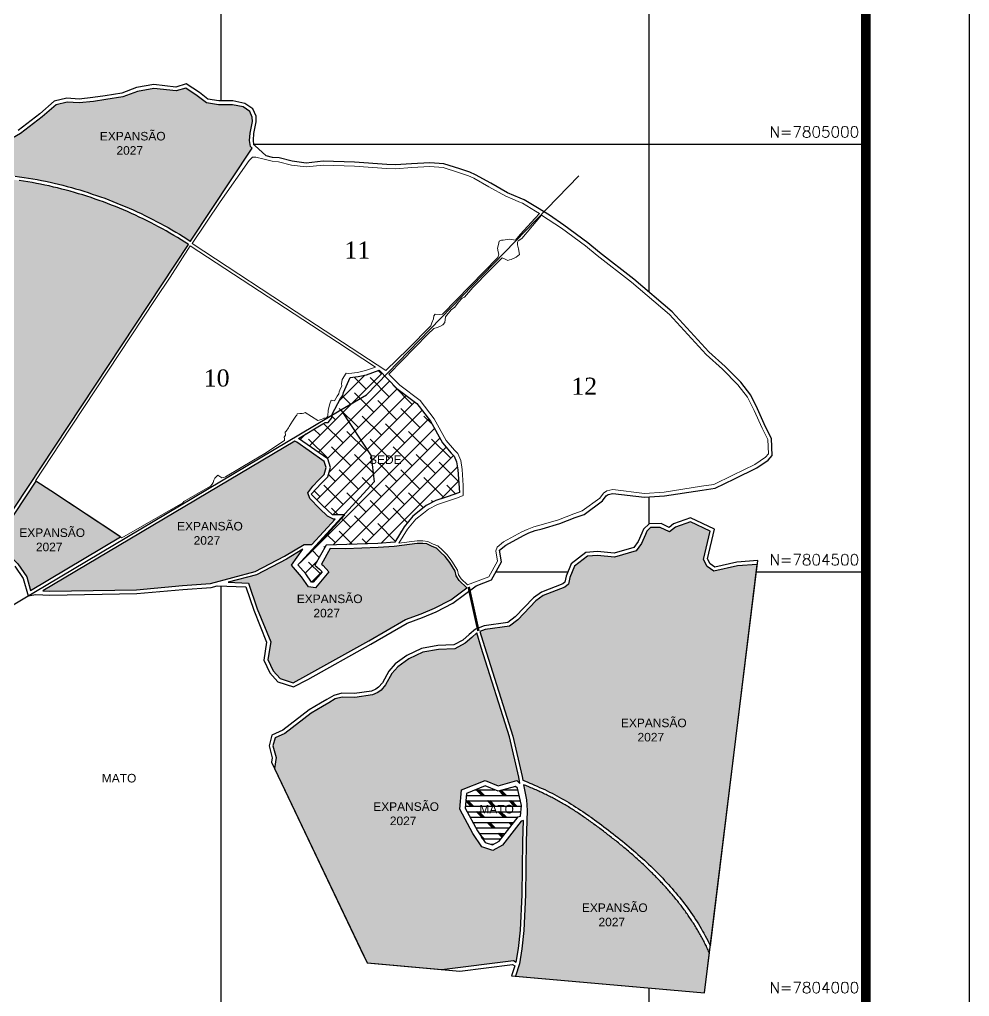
# Model space of a CAD drawing. Extents: x 714831 to 717374, y 7802690 to 7806287.
# Drawn here: x 716264 to 717374, y 7804004 to 7805146 of the extents above; entities that cross this region are included whole.
import ezdxf
from ezdxf.enums import TextEntityAlignment as Align

# ---------------------------------------------------------------- set-up
doc = ezdxf.new("R2010")
doc.units = 0
doc.linetypes.add('DASHED2', pattern=[0.375, 0.25, -0.125])
doc.linetypes.add('LIN0', pattern=[0])
for name, color, linetype in [('0114003374', 1, 'Continuous'), ('0114003374010', 7, 'Continuous'), ('0114003374011', 7, 'Continuous'), ('0114003374012', 7, 'Continuous'), ('ENERGIA', 6, 'Continuous'), ('MATO', 3, 'Continuous'), ('NUMERAÇÕES', 7, 'Continuous'), ('SEDE', 32, 'Continuous'), ('TG', 7, 'LIN0')]:
    doc.layers.add(name, color=color, linetype=linetype)
doc.layers.add('Layout', color=7, linetype='Continuous', lineweight=13)
for name, color, linetype, true_color in [('MALHA', 251, 'Continuous', 0x505050), ('NUMERAÇÕES DOS TALHÕES', 7, 'Continuous', 0xffffff), ('TALHÕES', 4, 'Continuous', 0x00ffff)]:
    doc.layers.add(name, color=color, linetype=linetype, true_color=true_color)
doc.styles.add('AGROCAD', font='romans.shx')
doc.styles.add('AREAS', font='times.ttf')
doc.styles.add('ARIAL', font='arial.ttf')

# ---------------------------------------------------------------- blocks, each defined once
blk = doc.blocks.new('area_de_talhao')
at = {"layer": 'NUMERAÇÕES', "linetype": 'Continuous', "style": 'AREAS'}
blk.add_attdef('NRO', text='', height=20, dxfattribs=at).set_placement((0, 6.1), align=Align.CENTER)
blk = doc.blocks.new('coordf')
at = {"layer": 'MALHA', "linetype": 'Continuous', "style": 'AGROCAD'}
blk.add_attdef('COORDF', text='', height=10, dxfattribs=at).set_placement((-6, 6), align=Align.RIGHT)

msp = doc.modelspace()

# ---------------------------------------------------------------- hatches: boundary and pattern name
h = msp.add_hatch()
h.set_pattern_fill('CROSS', color=40, scale=2)
h.paths.add_polyline_path([(715615.3, 7804602.4), (715602, 7804616), (715588.2, 7804628.7), (715562, 7804647.9), (715532.9, 7804667.1), (715513.3, 7804680.6), (715484.4, 7804699.5), (715439.9, 7804729.6), (715434.8, 7804706.5), (715457.1, 7804691.8), (715533.2, 7804641.6), (715563.1, 7804621.1), (715583.3, 7804604.2), (715597.4, 7804589.9), (715606.6, 7804579.2), (715615.1, 7804567.8), (715628.3, 7804546.2), (715638, 7804525.8), (715647.1, 7804507.5), (715655.2, 7804486.3), (715661.1, 7804468.3), (715665.5, 7804455.6), (715674, 7804432.7), (715680.2, 7804419.1), (715685.2, 7804409.7), (715692.5, 7804398), (715700.2, 7804388), (715709.5, 7804377.4), (715728.7, 7804359.3), (715729.2, 7804358.9), (715730.4, 7804358), (715731.5, 7804357), (715732.7, 7804356.1), (715733.9, 7804355.2), (715735.1, 7804354.3), (715736.3, 7804353.4), (715737.5, 7804352.5), (715738.7, 7804351.7), (715739.9, 7804350.8), (715741.1, 7804349.9), (715742.3, 7804349.1), (715743.6, 7804348.3), (715744.8, 7804347.4), (715746, 7804346.6), (715747.3, 7804345.8), (715748.5, 7804345), (715749.8, 7804344.2), (715751.1, 7804343.4), (715752.3, 7804342.7), (715753.6, 7804341.9), (715755, 7804341.1), (715756.2, 7804340.4), (715757.5, 7804339.7), (715758.8, 7804339), (715760.1, 7804338.3), (715761.4, 7804337.6), (715762.7, 7804336.9), (715769.1, 7804333.7), (715781.7, 7804328.2), (715794.8, 7804323.8), (715806.9, 7804320.5), (715824.2, 7804317.1), (715839.1, 7804315.9), (715852.3, 7804315.7), (715870.4, 7804316.8), (715893.5, 7804320.1), (715912.6, 7804324.1), (715932.1, 7804328.8), (715948.8, 7804333.4), (715972.7, 7804344.1), (715997.7, 7804356.2), (716040.3, 7804385.3), (716117.5, 7804450), (716107.5, 7804444.7), (716099.6, 7804440.2), (716085.1, 7804430.4), (716064.9, 7804417.2), (716048.7, 7804406.5), (716038.3, 7804399.6), (716020.9, 7804388.5), (715984, 7804369.8), (715964.9, 7804362), (715950.1, 7804356.6), (715925.2, 7804349.1), (715899, 7804343), (715876.7, 7804339.1), (715861.7, 7804337.4), (715840.8, 7804337.4), (715825.2, 7804338.9), (715815.8, 7804340.4), (715801.3, 7804344.4), (715791.5, 7804347.6), (715775, 7804354.7), (715762.1, 7804362), (715754, 7804367.3), (715738.6, 7804379.3), (715734.5, 7804383.5), (715733.2, 7804384.8), (715731.7, 7804386.3), (715724.2, 7804393.5), (715713.6, 7804406.3), (715707.7, 7804415.1), (715702.5, 7804424.4), (715699.9, 7804426.7), (715687.3, 7804458), (715673.2, 7804500.2), (715668.6, 7804511.5), (715659, 7804532.6), (715653.9, 7804542.9), (715650.6, 7804549.7), (715644.6, 7804560.3), (715638.7, 7804570.6), (715629.7, 7804583.7)])
h.paths.add_polyline_path([(716851.6, 7804122.6), (716852.3, 7804185.1), (716853.1, 7804209.7), (716850.6, 7804208.7), (716828.8, 7804180.9), (716817.4, 7804174.6), (716804.4, 7804178.6), (716794.1, 7804194.3), (716778.9, 7804222.8), (716780.8, 7804245.2), (716808.5, 7804256.4), (716823.7, 7804250.1), (716845.5, 7804256.1), (716849, 7804252.9), (716847.6, 7804260.3), (716837, 7804307.2), (716803.9, 7804411.6), (716798.7, 7804428.7), (716792.7, 7804423.6), (716785, 7804416.6), (716772.9, 7804410.2), (716753.7, 7804409.5), (716735.4, 7804406.1), (716719.1, 7804398.4), (716706.4, 7804389.2), (716699.4, 7804381.5), (716692.1, 7804367.9), (716686.8, 7804361.9), (716682.9, 7804359), (716676.9, 7804356.3), (716656.2, 7804353.3), (716641.4, 7804353.7), (716633.3, 7804351.6), (716625.6, 7804347.2), (716618.4, 7804342.8), (716605.1, 7804335), (716574.2, 7804311.4), (716562.9, 7804306.2), (716560.5, 7804296.8), (716564.2, 7804283), (716562.1, 7804270.5), (716670.4, 7804043.2), (716757.8, 7804035.4), (716841.6, 7804046.1), (716844.7, 7804043.8), (716847.3, 7804060), (716849.5, 7804081.3)])
h.paths.add_polyline_path([(717026.1, 7804123.9), (717025.1, 7804125.1), (717024, 7804126.3), (717023, 7804127.5), (717021.9, 7804128.8), (717020.8, 7804130), (717019.7, 7804131.2), (717018.7, 7804132.4), (717017.6, 7804133.6), (717016.5, 7804134.8), (717015.4, 7804136), (717014.2, 7804137.2), (717013.1, 7804138.4), (717012, 7804139.5), (717010.9, 7804140.7), (717009.7, 7804141.9), (717008.6, 7804143.1), (717007.4, 7804144.3), (717006.3, 7804145.4), (717005.1, 7804146.6), (717004, 7804147.8), (717002.8, 7804148.9), (717001.6, 7804150.1), (717000.4, 7804151.2), (716999.2, 7804152.4), (716998, 7804153.5), (716996.9, 7804154.7), (716995.6, 7804155.8), (716994.4, 7804157), (716993.2, 7804158.1), (716992, 7804159.2), (716990.8, 7804160.4), (716989.5, 7804161.5), (716988.3, 7804162.6), (716987.1, 7804163.7), (716985.8, 7804164.9), (716984.6, 7804166), (716983.3, 7804167.1), (716982.1, 7804168.2), (716980.8, 7804169.3), (716979.5, 7804170.4), (716978.2, 7804171.5), (716977, 7804172.6), (716975.7, 7804173.7), (716974.4, 7804174.8), (716973.1, 7804175.9), (716971.8, 7804177), (716970.5, 7804178.1), (716969.2, 7804179.1), (716967.9, 7804180.2), (716966.6, 7804181.3), (716965.3, 7804182.4), (716964, 7804183.4), (716962.6, 7804184.5), (716961.3, 7804185.6), (716960, 7804186.6), (716958.7, 7804187.7), (716957.3, 7804188.7), (716956, 7804189.8), (716954.6, 7804190.8), (716953.3, 7804191.9), (716951.9, 7804192.9), (716950.6, 7804194), (716949.2, 7804195), (716947.9, 7804196), (716946.5, 7804197.1), (716945.1, 7804198.1), (716943.8, 7804199.1), (716942.4, 7804200.2), (716941, 7804201.2), (716939.7, 7804202.2), (716938.3, 7804203.2), (716936.9, 7804204.2), (716935.5, 7804205.2), (716934.1, 7804206.3), (716932.7, 7804207.3), (716931.4, 7804208.3), (716930, 7804209.3), (716928.6, 7804210.2), (716927.3, 7804211.2), (716925.9, 7804212.2), (716924.6, 7804213.1), (716923.2, 7804214), (716921.9, 7804214.9), (716920.6, 7804215.8), (716919.3, 7804216.7), (716918, 7804217.6), (716916.6, 7804218.5), (716915.3, 7804219.4), (716914, 7804220.2), (716912.6, 7804221.1), (716911.3, 7804222), (716909.9, 7804222.8), (716908.5, 7804223.7), (716907.2, 7804224.5), (716905.8, 7804225.4), (716904.4, 7804226.2), (716903, 7804227), (716901.7, 7804227.9), (716900.3, 7804228.7), (716898.9, 7804229.5), (716897.5, 7804230.3), (716896.2, 7804231.1), (716894.8, 7804231.8), (716893.4, 7804232.6), (716892, 7804233.4), (716890.7, 7804234.1), (716889.3, 7804234.9), (716887.9, 7804235.6), (716886.5, 7804236.3), (716885.2, 7804237), (716883.8, 7804237.7), (716882.4, 7804238.4), (716881, 7804239.1), (716879.6, 7804239.8), (716878.2, 7804240.5), (716876.7, 7804241.2), (716875.3, 7804241.9), (716873.8, 7804242.5), (716872.4, 7804243.2), (716870.9, 7804243.9), (716869.4, 7804244.6), (716867.9, 7804245.2), (716866.4, 7804245.9), (716864.9, 7804246.6), (716863.4, 7804247.2), (716861.9, 7804247.9), (716860.3, 7804248.5), (716858.8, 7804249.2), (716857.4, 7804249.8), (716855.9, 7804250.4), (716854.5, 7804250.9), (716853.3, 7804251.4), (716856.5, 7804233.7), (716857.5, 7804221.2), (716856.3, 7804185), (716855.6, 7804122.5), (716853.5, 7804081), (716851.3, 7804059.5), (716848.5, 7804042), (716843.9, 7804027.7), (717064.7, 7804008), (717070.4, 7804054.7), (717070.1, 7804055.5), (717069.4, 7804056.9), (717068.8, 7804058.3), (717068.2, 7804059.7), (717067.5, 7804061.1), (717066.8, 7804062.5), (717066.2, 7804063.8), (717065.5, 7804065.2), (717064.8, 7804066.6), (717064.1, 7804068), (717063.4, 7804069.4), (717062.7, 7804070.7), (717061.9, 7804072.1), (717061.2, 7804073.5), (717060.4, 7804074.8), (717059.7, 7804076.2), (717058.9, 7804077.5), (717058.1, 7804078.9), (717057.4, 7804080.2), (717056.6, 7804081.6), (717055.8, 7804082.9), (717055, 7804084.2), (717054.1, 7804085.6), (717053.3, 7804086.9), (717052.5, 7804088.2), (717051.7, 7804089.5), (717050.8, 7804090.9), (717050, 7804092.2), (717049.1, 7804093.5), (717048.2, 7804094.8), (717047.3, 7804096.1), (717046.5, 7804097.4), (717045.6, 7804098.7), (717044.7, 7804100), (717043.8, 7804101.3), (717042.8, 7804102.5), (717041.9, 7804103.8), (717041, 7804105.1), (717040, 7804106.4), (717039.1, 7804107.7), (717038.1, 7804108.9), (717037.2, 7804110.2), (717036.2, 7804111.4), (717035.2, 7804112.7), (717034.2, 7804114), (717033.3, 7804115.2), (717032.3, 7804116.5), (717031.3, 7804117.7), (717030.2, 7804118.9), (717029.2, 7804120.2), (717028.2, 7804121.4), (717027.2, 7804122.6)])
h.paths.add_polyline_path([(717126.3, 7804508.8), (717103.1, 7804507.1), (717075.6, 7804500.9), (717067.9, 7804506.3), (717063.3, 7804514.5), (717071.1, 7804547.7), (717048.1, 7804558.6), (717030.6, 7804552.2), (717023.9, 7804546.9), (717013, 7804552), (717001.7, 7804551.8), (716997.1, 7804547.6), (716995.8, 7804543.8), (716990.9, 7804533.4), (716984.9, 7804524.7), (716959.5, 7804517.2), (716939.6, 7804519.4), (716927.8, 7804518.5), (716912.8, 7804506.7), (716907.5, 7804493.5), (716905.7, 7804485.6), (716901.6, 7804482.2), (716876.3, 7804472.4), (716867.6, 7804466.2), (716846.6, 7804444.1), (716836.7, 7804436.8), (716808.5, 7804432.7), (716802.3, 7804430.4), (716807.7, 7804412.8), (716840.9, 7804308.2), (716851.5, 7804261.1), (716852.3, 7804256.6), (716855.5, 7804255.4), (716858.3, 7804254.3), (716860.6, 7804253.3), (716862.8, 7804252.4), (716866, 7804251), (716869, 7804249.7), (716872, 7804248.3), (716875, 7804247), (716878, 7804245.6), (716880.9, 7804244.2), (716883.7, 7804242.8), (716886.5, 7804241.4), (716889.3, 7804239.9), (716892.1, 7804238.5), (716894.9, 7804236.9), (716897.7, 7804235.4), (716900.5, 7804233.8), (716903.3, 7804232.1), (716906, 7804230.5), (716908.8, 7804228.8), (716911.6, 7804227.1), (716914.4, 7804225.3), (716917.1, 7804223.6), (716919.8, 7804221.8), (716922.4, 7804220), (716925.1, 7804218.2), (716927.8, 7804216.3), (716929.9, 7804214.9), (716931.2, 7804213.9), (716932.6, 7804212.9), (716934, 7804211.9), (716936.1, 7804210.4), (716938.9, 7804208.4), (716941.6, 7804206.3), (716944.4, 7804204.3), (716947.2, 7804202.2), (716949.9, 7804200.1), (716952.6, 7804198.1), (716955.4, 7804196), (716958.1, 7804193.9), (716960.8, 7804191.7), (716963.5, 7804189.6), (716966.1, 7804187.5), (716968.8, 7804185.3), (716971.4, 7804183.1), (716974.1, 7804181), (716976.7, 7804178.8), (716979.3, 7804176.6), (716981.8, 7804174.4), (716984.4, 7804172.1), (716986.9, 7804169.9), (716989.5, 7804167.6), (716992, 7804165.4), (716994.4, 7804163.1), (716996.9, 7804160.8), (716999.4, 7804158.5), (717001.8, 7804156.2), (717004.2, 7804153.9), (717006.6, 7804151.5), (717008.9, 7804149.2), (717011.2, 7804146.8), (717013.6, 7804144.4), (717015.8, 7804142), (717018.1, 7804139.6), (717020.3, 7804137.2), (717022.5, 7804134.8), (717024.7, 7804132.3), (717026.9, 7804129.9), (717029, 7804127.4), (717031.1, 7804124.9), (717033.2, 7804122.4), (717035.3, 7804119.9), (717037.3, 7804117.4), (717039.3, 7804114.8), (717041.2, 7804112.3), (717043.2, 7804109.7), (717045.1, 7804107.1), (717047, 7804104.5), (717048.8, 7804101.9), (717050.6, 7804099.3), (717052.4, 7804096.6), (717054.2, 7804094), (717055.9, 7804091.3), (717057.6, 7804088.6), (717059.2, 7804085.9), (717060.8, 7804083.2), (717062.4, 7804080.4), (717064, 7804077.7), (717065.5, 7804074.9), (717067, 7804072.1), (717068.5, 7804069.3), (717069.9, 7804066.5), (717071.5, 7804063.2)])
h.paths.add_polyline_path([(716768.4, 7804467.6), (716787.1, 7804481.5), (716778.1, 7804490.2), (716774.4, 7804495.6), (716773.2, 7804500.9), (716767, 7804511), (716761.6, 7804518), (716756.3, 7804523.3), (716751.4, 7804527.9), (716746.6, 7804529.7), (716740.4, 7804532.8), (716735.4, 7804533.4), (716729, 7804533.2), (716701.9, 7804529.7), (716683.2, 7804528.4), (716645.1, 7804527.1), (716627.4, 7804527.5), (716617.1, 7804509.3), (716619, 7804507.6), (716625.7, 7804500.1), (716610, 7804481.6), (716601.9, 7804482.5), (716593.9, 7804494.2), (716582.1, 7804507.9), (716595.4, 7804526.6), (716576.1, 7804515.1), (716541.1, 7804496.8), (716508, 7804487.9), (716531.8, 7804486.9), (716542.2, 7804456.9), (716557.8, 7804418.3), (716554.4, 7804397.8), (716560.6, 7804384.5), (716568.7, 7804375.5), (716584.2, 7804370.6), (716599, 7804378.5), (716672.5, 7804419.6), (716715.2, 7804444.3), (716733.6, 7804451), (716749.1, 7804457.7)])
h.paths.add_polyline_path([(716633.1, 7804561.8), (716631, 7804561.8), (716624.2, 7804565.3), (716614.9, 7804574.1), (716603.4, 7804585.7), (716601.2, 7804592.5), (716607.1, 7804600.4), (716613.6, 7804607.2), (716620.2, 7804613.9), (716622.5, 7804622.1), (716620.3, 7804629.1), (716602.7, 7804641.4), (716588.2, 7804651.8), (716586.1, 7804653), (716291.7, 7804477.9), (716299.9, 7804477.5), (716401.1, 7804479.2), (716454.7, 7804484), (716487.4, 7804486.4), (716539.6, 7804500.6), (716574.1, 7804518.6), (716596.9, 7804532.2), (716605.8, 7804532)])
h.paths.add_polyline_path([(716382.3, 7804541), (716301, 7804594.8), (716283.3, 7804606.1), (716233.3, 7804530.4), (716234.9, 7804530.9), (716239.9, 7804529.9), (716250.7, 7804521.3), (716262.3, 7804509.5), (716273, 7804494.5), (716277.2, 7804478.5)])
h.paths.add_polyline_path([(716461.7, 7804882.8), (716461.5, 7804883), (716457.4, 7804885.6), (716453.1, 7804888.2), (716448.8, 7804890.9), (716444.5, 7804893.4), (716440.1, 7804896), (716435.8, 7804898.5), (716431.3, 7804900.9), (716426.9, 7804903.4), (716422.4, 7804905.7), (716418, 7804908.1), (716413.4, 7804910.3), (716408.9, 7804912.6), (716404.3, 7804914.8), (716399.8, 7804916.9), (716395.2, 7804919), (716390.5, 7804921.1), (716385.9, 7804923.1), (716381.2, 7804925), (716376.5, 7804927), (716371.8, 7804928.8), (716367.1, 7804930.7), (716362.3, 7804932.4), (716357.6, 7804934.2), (716352.8, 7804935.8), (716348, 7804937.5), (716343.1, 7804939.1), (716338.3, 7804940.6), (716333.4, 7804942.1), (716328.6, 7804943.5), (716323.7, 7804944.9), (716318.8, 7804946.2), (716313.8, 7804947.5), (716308.9, 7804948.8), (716303.9, 7804949.9), (716299, 7804951.1), (716294, 7804952.2), (716289, 7804953.2), (716284, 7804954.1), (716279, 7804955.1), (716274, 7804955.9), (716268.9, 7804956.7), (716263.9, 7804957.5), (716258.8, 7804958.2), (716253.8, 7804958.8), (716248.7, 7804959.4), (716243.6, 7804959.9), (716238.5, 7804960.4), (716233.4, 7804960.8), (716228.3, 7804961.2), (716223.1, 7804961.5), (716218, 7804961.7), (716212.8, 7804961.9), (716207.7, 7804962), (716202.6, 7804962), (716197.4, 7804962), (716192.3, 7804962), (716187.2, 7804961.8), (716182, 7804961.7), (716176.9, 7804961.4), (716171.8, 7804961.1), (716166.6, 7804960.8), (716161.5, 7804960.3), (716156.4, 7804959.9), (716151.3, 7804959.3), (716146.2, 7804958.7), (716141.1, 7804958.1), (716136, 7804957.3), (716131, 7804956.6), (716125.9, 7804955.7), (716120.8, 7804954.8), (716115.8, 7804953.9), (716110.7, 7804952.9), (716105.7, 7804951.8), (716100.7, 7804950.7), (716095.7, 7804949.5), (716090.7, 7804948.2), (716085.8, 7804946.9), (716080.8, 7804945.6), (716075.9, 7804944.2), (716075.5, 7804944.1), (716058.7, 7804938.8), (716042.6, 7804940.1), (716031.9, 7804939.1), (716026.4, 7804933.9), (716027.5, 7804916.4), (716026.5, 7804895.7), (716018.4, 7804878.5), (716013, 7804867), (716008.9, 7804849.4), (716003.6, 7804837.5), (715993.2, 7804810), (715992.1, 7804795.7), (715993.5, 7804781.9), (715992.2, 7804770.5), (715988.9, 7804759.3), (715986.2, 7804743.7), (715990.1, 7804732), (716005.3, 7804714.9), (716025.1, 7804698.3), (716038.6, 7804681.6), (716049.5, 7804670.8), (716139.3, 7804590.2), (716181.9, 7804553), (716222.1, 7804527.1), (716227.3, 7804528.6)])
h.paths.add_polyline_path([(716536.1, 7804995.2), (716534.1, 7804997.1), (716533.1, 7805004.4), (716533.8, 7805013), (716536.5, 7805026.5), (716536.3, 7805031.5), (716533.5, 7805038.1), (716525.6, 7805043.4), (716513.1, 7805046.1), (716496.9, 7805046.1), (716482.7, 7805048.1), (716472, 7805056.6), (716458.5, 7805065.4), (716447.2, 7805062.1), (716421.4, 7805065.2), (716402.1, 7805061.7), (716385.1, 7805055.4), (716365.1, 7805052), (716350.6, 7805050), (716334.2, 7805048.2), (716319.9, 7805049), (716307, 7805046), (716290.8, 7805032.1), (716265.4, 7805012.4), (716246.7, 7805001.6), (716230.4, 7804994.5), (716205.2, 7804985.9), (716178.9, 7804975.1), (716153.9, 7804966.6), (716138.7, 7804962.3), (716140.5, 7804962.5), (716145.7, 7804963.2), (716150.8, 7804963.8), (716156, 7804964.3), (716161.1, 7804964.8), (716166.3, 7804965.2), (716171.5, 7804965.6), (716176.7, 7804965.9), (716181.8, 7804966.2), (716187, 7804966.3), (716192.2, 7804966.5), (716197.4, 7804966.5), (716202.6, 7804966.5), (716207.8, 7804966.5), (716213, 7804966.4), (716218.2, 7804966.2), (716223.4, 7804966), (716228.5, 7804965.7), (716233.7, 7804965.3), (716238.9, 7804964.9), (716244, 7804964.4), (716249.2, 7804963.9), (716254.3, 7804963.3), (716259.4, 7804962.6), (716264.5, 7804961.9), (716269.6, 7804961.2), (716274.7, 7804960.4), (716279.8, 7804959.5), (716284.8, 7804958.6), (716289.9, 7804957.6), (716294.9, 7804956.6), (716300, 7804955.5), (716305, 7804954.3), (716310, 7804953.1), (716314.9, 7804951.9), (716319.9, 7804950.6), (716324.9, 7804949.2), (716329.8, 7804947.8), (716334.7, 7804946.4), (716339.6, 7804944.9), (716344.5, 7804943.3), (716349.4, 7804941.7), (716354.2, 7804940.1), (716359.1, 7804938.4), (716363.9, 7804936.7), (716368.7, 7804934.9), (716373.4, 7804933), (716378.2, 7804931.1), (716382.9, 7804929.2), (716387.6, 7804927.2), (716392.3, 7804925.2), (716397, 7804923.1), (716401.7, 7804921), (716406.3, 7804918.8), (716410.9, 7804916.6), (716415.5, 7804914.4), (716420, 7804912.1), (716424.5, 7804909.7), (716429, 7804907.3), (716433.5, 7804904.9), (716438, 7804902.4), (716442.4, 7804899.9), (716446.8, 7804897.3), (716451.2, 7804894.7), (716455.5, 7804892.1), (716459.8, 7804889.4), (716464.2, 7804886.6)])
h.paths.add_polyline_path([(716674, 7804196.5), (716755.9, 7804196.5), (716755.9, 7804233.8), (716674, 7804233.8)], flags=24)
h.paths.add_polyline_path([(716917.8, 7804078.2), (716999.7, 7804078.2), (716999.7, 7804115.5), (716917.8, 7804115.5)], flags=24)
h.paths.add_polyline_path([(716963.4, 7804294.2), (717045.3, 7804294.2), (717045.3, 7804331.5), (716963.4, 7804331.5)], flags=24)
h.paths.add_polyline_path([(716584.7, 7804439.2), (716666.5, 7804439.2), (716666.5, 7804476.6), (716584.7, 7804476.6)], flags=24)
h.paths.add_polyline_path([(716444.8, 7804524.1), (716526.7, 7804524.1), (716526.7, 7804561.4), (716444.8, 7804561.4)], flags=24)
h.paths.add_polyline_path([(716260.5, 7804516.6), (716342.3, 7804516.6), (716342.3, 7804553.9), (716260.5, 7804553.9)], flags=24)
h.paths.add_polyline_path([(716161.1, 7804742.4), (716243, 7804742.4), (716243, 7804779.8), (716161.1, 7804779.8)], flags=24)
h.paths.add_polyline_path([(716354.6, 7804979.9), (716436.5, 7804979.9), (716436.5, 7805017.2), (716354.6, 7805017.2)], flags=24)
at = {"layer": 'MATO'}
h = msp.add_hatch(dxfattribs=at)
h.set_pattern_fill('CORK', color=3, scale=2, style=0)
h.set_pattern_definition([(0, (0, 0), (0, 6.35), []), (135, (3.175, -3.175), (-12.700005486, -12.700005486), [8.98026, -8.98026]), (135, (4.762, -3.175), (-12.700005486, -12.700005486), [8.98026, -8.98026]), (135, (6.35, -3.175), (-12.700005486, -12.700005486), [8.98026, -8.98026])])
h.paths.add_polyline_path([(716823.4, 7804243.8), (716808.5, 7804249.9), (716786.5, 7804241.1), (716785.1, 7804224), (716799.3, 7804197.4), (716808.2, 7804183.7), (716816.8, 7804181.1), (716824.9, 7804185.5), (716846.9, 7804213.7), (716849.6, 7804214.8), (716851, 7804227), (716846, 7804247.4), (716843.9, 7804249.4)])
at = {"layer": 'SEDE'}
h = msp.add_hatch(dxfattribs=at)
h.set_pattern_fill('ANSI38', color=32, scale=4, style=0)
h.paths.add_polyline_path([(716644.5, 7804566.8), (716611.6, 7804530.9), (716589.7, 7804508.2), (716598.7, 7804497.8), (716605.3, 7804488.2), (716607.5, 7804487.9), (716617.8, 7804500), (716614.7, 7804503.4), (716609.5, 7804508.1), (716622.6, 7804531.3), (716682.9, 7804533.4), (716702.7, 7804534.8), (716713.7, 7804552.9), (716724, 7804565.1), (716733.1, 7804572.8), (716739.6, 7804577.5), (716750.6, 7804583.6), (716763.9, 7804587.9), (716778.3, 7804592.8), (716776.5, 7804619.3), (716775, 7804628.8), (716772.3, 7804635.5), (716768.8, 7804638.9), (716758.6, 7804650.8), (716744.5, 7804676.2), (716728.7, 7804696.9), (716705.3, 7804714.4), (716684.5, 7804735.7), (716669.7, 7804730.5), (716660.1, 7804728.4), (716650.8, 7804727.2), (716642.8, 7804709.9), (716642, 7804706.2), (716639.5, 7804702.7), (716629.8, 7804684.5), (716629.4, 7804680), (716624.9, 7804674.8), (716621.3, 7804674.6), (716618.7, 7804673.2), (716590.4, 7804656.1), (716624.6, 7804632.2), (716627.7, 7804622.2), (716624.6, 7804611.3), (716617.2, 7804603.8), (716605.1, 7804591.1), (716618.4, 7804577.7), (716629.9, 7804566.8)])

# ---------------------------------------------------------------- linework, layer by layer
at = {"layer": '0114003374', "color": 1}
msp.add_lwpolyline([(716258.9, 7804506.6), (716268.8, 7804492.5), (716274.3, 7804472.2), (716283.5, 7804473.7), (716299.8, 7804473), (716401.3, 7804474.7), (716455.1, 7804479.5), (716488.2, 7804481.9), (716495.3, 7804483.9), (716528.6, 7804482.5), (716538, 7804455.3), (716553.1, 7804417.8), (716549.8, 7804397.1), (716556.8, 7804382), (716566.2, 7804371.5), (716584.6, 7804365.8), (716601.1, 7804374.5), (716674.7, 7804415.7), (716717.1, 7804440.2), (716735.2, 7804446.9), (716751, 7804453.6), (716770.8, 7804463.7), (716797.9, 7804483.9), (716815.8, 7804490.7), (716827.5, 7804511.9), (716825.3, 7804525.5), (716832.4, 7804531.5), (716853.2, 7804542.8), (716859.3, 7804545.6), (716866.8, 7804548.5), (716875.1, 7804550.6), (716895.7, 7804556.8), (716913.4, 7804563.8), (716923.9, 7804567.3), (716945.5, 7804583.2), (716949.6, 7804588.9), (716952.2, 7804590.6), (716957.6, 7804591.8), (716994.6, 7804587.3), (717018, 7804588.9), (717062, 7804595.7), (717077, 7804597.8), (717099.6, 7804608.9), (717125.9, 7804621.6), (717139, 7804630.6), (717143.9, 7804636.3), (717142.9, 7804656.1), (717136.1, 7804669.8), (717126.7, 7804690.6), (717118.9, 7804706.6), (717107.1, 7804721.8), (717088.8, 7804740.3), (717069.7, 7804757.3), (717027, 7804804.2), (716982.1, 7804842.2), (716942, 7804873.4), (716928.5, 7804884.8), (716900.2, 7804905.4), (716883.7, 7804916.8), (716869.5, 7804925.7), (716853.9, 7804935), (716849.3, 7804936.7), (716841.7, 7804940), (716834.4, 7804943.1), (716815, 7804954.2), (716797, 7804964.2), (716790.6, 7804967.1), (716778.7, 7804971), (716760.2, 7804977), (716743.9, 7804978.2), (716722.4, 7804977), (716703.6, 7804975.8), (716693.4, 7804976.1), (716655.9, 7804978.8), (716619.3, 7804979.9), (716599.2, 7804977.9), (716583, 7804980), (716567.8, 7804984), (716560.1, 7804984.4), (716552.5, 7804986.5), (716539.2, 7804998.5), (716538.3, 7804999.3), (716537.6, 7805004.5), (716538.3, 7805012.3), (716541, 7805026.1), (716540.8, 7805032.5), (716537.1, 7805041.1), (716527.5, 7805047.6), (716513.6, 7805050.6), (716497.2, 7805050.6), (716484.5, 7805052.4), (716474.7, 7805060.2), (716459.2, 7805070.3), (716446.9, 7805066.7), (716421.3, 7805069.8), (716400.9, 7805066.1), (716383.9, 7805059.7), (716364.4, 7805056.4), (716350, 7805054.5), (716334.1, 7805052.7), (716319.5, 7805053.6), (716304.9, 7805050.1), (716288, 7805035.6), (716262.9, 7805016.1)], dxfattribs=at)
msp.add_lwpolyline([(716839.3, 7804028.1), (717064.7, 7804008), (717126.9, 7804513.4), (717102.4, 7804511.5), (717076.6, 7804505.7), (717071.3, 7804509.4), (717068.1, 7804515.2), (717076.3, 7804550.2), (717048.3, 7804563.4), (717028.4, 7804556.2), (717023.3, 7804552.1), (717014, 7804556.5), (716999.9, 7804556.2), (716993.3, 7804550.1), (716991.6, 7804545.5), (716987, 7804535.7), (716982.1, 7804528.6), (716959.1, 7804521.8), (716939.7, 7804523.9), (716926.1, 7804522.9), (716909, 7804509.5), (716903.2, 7804494.9), (716901.6, 7804488.1), (716899.3, 7804486.2), (716874.2, 7804476.4), (716864.7, 7804469.6), (716843.6, 7804447.4), (716835, 7804441.1), (716807.4, 7804437.1), (716797.2, 7804433.3), (716789.8, 7804427), (716782.4, 7804420.3), (716771.7, 7804414.7), (716753.2, 7804414), (716734, 7804410.4), (716716.8, 7804402.2), (716703.4, 7804392.5), (716695.7, 7804384.1), (716688.4, 7804370.5), (716683.7, 7804365.2), (716680.6, 7804362.9), (716675.7, 7804360.7), (716655.9, 7804357.8), (716640.8, 7804358.2), (716631.6, 7804355.8), (716623.3, 7804351.1), (716616.1, 7804346.6), (716602.6, 7804338.7), (716571.9, 7804315.2), (716559.1, 7804309.4), (716555.9, 7804296.8), (716559.6, 7804282.8), (716558.7, 7804277.6), (716670.4, 7804043.2), (716778.7, 7804033.5), (716840.4, 7804041.4), (716843, 7804039.5)], close=True, dxfattribs=at)
at = {"layer": '0114003374010', "color": 5, "lineweight": 20}
msp.add_lwpolyline([(716282.9, 7804606.4), (716311.6, 7804649.9), (716422.8, 7804818.5), (716440.2, 7804844.5), (716463.9, 7804881.3), (716635.7, 7804768.5), (716680.1, 7804739.4), (716668.4, 7804735.3), (716659.2, 7804733.3), (716649.2, 7804732), (716646, 7804732.5), (716641.5, 7804724.8), (716640.7, 7804720), (716640.9, 7804717.6), (716638.4, 7804712.3), (716637.8, 7804710.5), (716637.3, 7804708.2), (716635.3, 7804705.3), (716632.5, 7804700.1), (716628.6, 7804700.8), (716627, 7804696.4), (716625.1, 7804689), (716624.5, 7804682), (716622.5, 7804679.7), (716619.9, 7804679.6), (716617, 7804678), (716612.8, 7804677.2), (716598.1, 7804686.2), (716596.6, 7804685.5), (716594.5, 7804685.2), (716591.9, 7804685.3), (716588.6, 7804684.7), (716588.4, 7804683.3), (716587.3, 7804681.9), (716583.4, 7804676.4), (716579.5, 7804669.9), (716578.6, 7804668.5), (716576, 7804664.6), (716574.6, 7804663.3), (716575.1, 7804660), (716573.7, 7804657.4), (716573.9, 7804655.4), (716573.9, 7804653.6), (716550.9, 7804638.3), (716537.8, 7804630.7), (716505, 7804611.3), (716503.1, 7804610.3), (716500.9, 7804610.2), (716496.2, 7804613.2), (716494.1, 7804611.1), (716492.5, 7804609.8), (716491.4, 7804607.3), (716490.6, 7804604.7), (716489.4, 7804602.8), (716487.3, 7804600.2), (716456.5, 7804582.3), (716455.2, 7804580.9), (716384, 7804539.9), (716301, 7804594.8)], close=True, dxfattribs=at)
at = {"layer": '0114003374011', "color": 5, "lineweight": 20}
msp.add_lwpolyline([(716692.5, 7804735.4), (716601.1, 7804794.9), (716465.9, 7804883.8), (716498.8, 7804932.6), (716532.5, 7804980.7), (716536.6, 7804984.7), (716540.6, 7804984.8), (716550.3, 7804982.4), (716559.4, 7804979.9), (716567.1, 7804979.5), (716582.1, 7804975.6), (716599.1, 7804973.4), (716619.5, 7804975.4), (716655.6, 7804974.3), (716693.2, 7804971.6), (716703.7, 7804971.2), (716722.7, 7804972.5), (716743.8, 7804973.7), (716759.3, 7804972.6), (716777.3, 7804966.7), (716789, 7804962.9), (716795, 7804960.2), (716812.8, 7804950.2), (716832.4, 7804939), (716839.9, 7804935.9), (716847.6, 7804932.5), (716851.9, 7804931), (716867.2, 7804921.8), (716871.7, 7804919), (716866.9, 7804913.3), (716849.3, 7804894.3), (716844, 7804887.9), (716836.7, 7804888.8), (716829.3, 7804887.9), (716827.4, 7804887.6), (716824.9, 7804886.5), (716824.1, 7804882.6), (716822.7, 7804878.4), (716823.7, 7804874.3), (716824.3, 7804871.5), (716823.3, 7804867.6), (716758.7, 7804801.1), (716755.4, 7804800.9), (716749.9, 7804801.4), (716748.5, 7804799.4), (716748, 7804796), (716745.9, 7804791), (716744.9, 7804787.6), (716718.5, 7804760.6)], close=True, dxfattribs=at)
at = {"layer": '0114003374012', "color": 5, "lineweight": 20}
msp.add_lwpolyline([(716696, 7804731), (716741.5, 7804778), (716748.4, 7804784.5), (716752.5, 7804785.6), (716755.6, 7804786.9), (716759.1, 7804788.7), (716761.2, 7804791.5), (716762, 7804798.1), (716768.8, 7804806.4), (716773, 7804809.3), (716777.2, 7804815.5), (716781.5, 7804819.8), (716784.3, 7804821.3), (716794.1, 7804832.5), (716813.6, 7804852.3), (716819, 7804857.6), (716828.3, 7804867.2), (716830.8, 7804866), (716834.9, 7804864.2), (716836.9, 7804864.6), (716838.9, 7804865), (716844.8, 7804867.9), (716848.6, 7804871.1), (716847.5, 7804877.7), (716846.1, 7804882.5), (716846, 7804885.5), (716846.9, 7804886.8), (716851.2, 7804889.8), (716874.3, 7804917.1), (716897.7, 7804901.7), (716925.7, 7804881.3), (716939.2, 7804869.9), (716979.3, 7804838.7), (717023.8, 7804801), (717066.5, 7804754.1), (717085.7, 7804737), (717103.7, 7804718.8), (717115, 7804704.2), (717122.6, 7804688.7), (717132, 7804667.9), (717138.5, 7804654.9), (717139.3, 7804637.9), (717136, 7804634), (717123.6, 7804625.5), (717097.6, 7804613), (717075.7, 7804602.2), (717061.3, 7804600.1), (717017.5, 7804593.4), (716994.7, 7804591.8), (716957.4, 7804596.3), (716950.4, 7804594.8), (716946.5, 7804592.2), (716942.3, 7804586.4), (716921.8, 7804571.3), (716911.8, 7804568), (716894.2, 7804561.1), (716874, 7804554.9), (716865.4, 7804552.8), (716857.6, 7804549.7), (716851.2, 7804546.9), (716829.9, 7804535.3), (716822.5, 7804529.1), (716820.9, 7804524.6), (716822.8, 7804512.7), (716812.7, 7804494.3), (716787.8, 7804485), (716780.4, 7804492.1), (716777.2, 7804496.8), (716776, 7804502), (716769.5, 7804512.7), (716763.9, 7804520), (716758.4, 7804525.5), (716753, 7804530.5), (716747.5, 7804532.5), (716741.3, 7804535.7), (716735.5, 7804536.4), (716728.8, 7804536.2), (716707.7, 7804533.5), (716717.7, 7804550), (716727.5, 7804561.6), (716736.2, 7804568.8), (716742.3, 7804573.3), (716752.6, 7804578.9), (716765.5, 7804583.1), (716775.9, 7804586.7), (716782.6, 7804589.4), (716782.7, 7804601.1), (716781.5, 7804619.9), (716779.8, 7804630.1), (716776.6, 7804638.3), (716772.5, 7804642.4), (716762.7, 7804653.7), (716748.7, 7804678.9), (716732.3, 7804700.5), (716708.6, 7804718.2)], close=True, dxfattribs=at)
at = {"layer": 'ENERGIA', "color": 6}
for points in [[(716639.6, 7804689.4), (716669.8, 7804707.2), (716917.7, 7804962.8)], [(716008.7, 7804218.6), (716038.1, 7804252), (716186.4, 7804419.8), (716639.6, 7804689.4), (716675.3, 7804635.6), (716678.7, 7804605.5), (716593.3, 7804512.4)]]:
    msp.add_lwpolyline(points, dxfattribs=at)
at = {"layer": 'MALHA'}
for points in [[(716500, 7805050.6), (716500, 7806166.2)], [(717000, 7804827.1), (717000, 7805443.5)], [(716538.2, 7805000), (717253.1, 7805000)], [(717000, 7804556.2), (717000, 7804587.7)], [(716821, 7804500), (716905.3, 7804500)], [(717125.2, 7804500), (717253.1, 7804500)], [(716500, 7803057.7), (716500, 7804483.7)], [(717000, 7803057.7), (717000, 7804013.8)]]:
    msp.add_lwpolyline(points, dxfattribs=at)
at = {"layer": 'MATO', "color": 3}
msp.add_lwpolyline([(716808.5, 7804249.9), (716786.5, 7804241.1), (716785.1, 7804224), (716799.3, 7804197.4), (716808.2, 7804183.7), (716816.8, 7804181.1), (716824.9, 7804185.5), (716846.9, 7804213.7), (716849.6, 7804214.8), (716851, 7804227), (716846, 7804247.4), (716843.9, 7804249.4), (716823.4, 7804243.8)], close=True, dxfattribs=at)
at = {"layer": 'NUMERAÇÕES DOS TALHÕES', "color": 32, "linetype": 'DASHED2', "ltscale": 100, "const_width": 3}
msp.add_lwpolyline([(716789.1, 7804482.5), (716800.5, 7804431.1)], dxfattribs=at)
at = {"layer": 'SEDE', "color": 32}
msp.add_lwpolyline([(716611.6, 7804530.9), (716644.5, 7804566.8), (716629.9, 7804566.8), (716618.4, 7804577.7), (716605.1, 7804591.1), (716617.2, 7804603.8), (716624.6, 7804611.3), (716627.7, 7804622.2), (716624.6, 7804632.2), (716590.4, 7804656.1), (716618.7, 7804673.2), (716621.3, 7804674.6), (716624.9, 7804674.8), (716629.4, 7804680), (716629.8, 7804684.5), (716639.5, 7804702.7), (716642, 7804706.2), (716642.8, 7804709.9), (716650.8, 7804727.2), (716660.1, 7804728.4), (716669.7, 7804730.5), (716684.5, 7804735.7), (716705.3, 7804714.4), (716728.7, 7804696.9), (716744.5, 7804676.2), (716758.6, 7804650.8), (716768.8, 7804638.9), (716772.3, 7804635.5), (716775, 7804628.8), (716776.5, 7804619.3), (716778.3, 7804592.8), (716763.9, 7804587.9), (716750.6, 7804583.6), (716739.6, 7804577.5), (716733.1, 7804572.8), (716724, 7804565.1), (716713.7, 7804552.9), (716702.7, 7804534.8), (716682.9, 7804533.4), (716622.6, 7804531.3), (716609.5, 7804508.1), (716614.7, 7804503.4), (716617.8, 7804500), (716607.5, 7804487.9), (716605.3, 7804488.2), (716598.7, 7804497.8), (716589.7, 7804508.2)], close=True, dxfattribs=at)
at = {"layer": 'TALHÕES', "color": 40}
for points in [[(716259.4, 7804962.6), (716264.5, 7804961.9), (716269.6, 7804961.2), (716274.7, 7804960.4), (716279.8, 7804959.5), (716284.8, 7804958.6), (716289.9, 7804957.6), (716294.9, 7804956.6), (716300, 7804955.5), (716305, 7804954.3), (716310, 7804953.1), (716314.9, 7804951.9), (716319.9, 7804950.6), (716324.9, 7804949.2), (716329.8, 7804947.8), (716334.7, 7804946.4), (716339.6, 7804944.9), (716344.5, 7804943.3), (716349.4, 7804941.7), (716354.2, 7804940.1), (716359.1, 7804938.4), (716363.9, 7804936.7), (716368.7, 7804934.9), (716373.4, 7804933), (716378.2, 7804931.1), (716382.9, 7804929.2), (716387.6, 7804927.2), (716392.3, 7804925.2), (716397, 7804923.1), (716401.7, 7804921), (716406.3, 7804918.8), (716410.9, 7804916.6), (716415.5, 7804914.4), (716420, 7804912.1), (716424.5, 7804909.7), (716429, 7804907.3), (716433.5, 7804904.9), (716438, 7804902.4), (716442.4, 7804899.9), (716446.8, 7804897.3), (716451.2, 7804894.7), (716455.5, 7804892.1), (716459.8, 7804889.4), (716463.9, 7804886.7), (716464.2, 7804886.6), (716464.2, 7804886.6), (716536.1, 7804995.2), (716534.1, 7804997.1), (716533.1, 7805004.4), (716533.8, 7805013), (716536.5, 7805026.5), (716536.3, 7805031.5), (716533.5, 7805038.1), (716525.6, 7805043.4), (716513.1, 7805046.1), (716496.9, 7805046.1), (716482.7, 7805048.1), (716472, 7805056.6), (716458.5, 7805065.4), (716447.2, 7805062.1), (716421.4, 7805065.2), (716402.1, 7805061.7), (716385.1, 7805055.4), (716365.1, 7805052), (716350.6, 7805050), (716334.2, 7805048.2), (716319.9, 7805049), (716307, 7805046), (716290.8, 7805032.1), (716265.4, 7805012.4), (716246.7, 7805001.6)], [(716227.3, 7804528.6), (716461.7, 7804882.8), (716461.5, 7804883), (716457.4, 7804885.6), (716453.1, 7804888.2), (716448.8, 7804890.9), (716444.5, 7804893.4), (716440.1, 7804896), (716435.8, 7804898.5), (716431.3, 7804900.9), (716426.9, 7804903.4), (716422.4, 7804905.7), (716418, 7804908.1), (716413.4, 7804910.3), (716408.9, 7804912.6), (716404.3, 7804914.8), (716399.8, 7804916.9), (716395.2, 7804919), (716390.5, 7804921.1), (716385.9, 7804923.1), (716381.2, 7804925), (716376.5, 7804927), (716371.8, 7804928.8), (716367.1, 7804930.7), (716362.3, 7804932.4), (716357.6, 7804934.2), (716352.8, 7804935.8), (716348, 7804937.5), (716343.1, 7804939.1), (716338.3, 7804940.6), (716333.4, 7804942.1), (716328.6, 7804943.5), (716323.7, 7804944.9), (716318.8, 7804946.2), (716313.8, 7804947.5), (716308.9, 7804948.8), (716303.9, 7804949.9), (716299, 7804951.1), (716294, 7804952.2), (716289, 7804953.2), (716284, 7804954.1), (716279, 7804955.1), (716274, 7804955.9), (716268.9, 7804956.7), (716263.9, 7804957.5)]]:
    msp.add_lwpolyline(points, dxfattribs=at)
for points in [[(716596.9, 7804532.2), (716605.8, 7804532), (716633.1, 7804561.8), (716631, 7804561.8), (716624.2, 7804565.3), (716614.9, 7804574.1), (716603.4, 7804585.7), (716601.2, 7804592.5), (716607.1, 7804600.4), (716613.6, 7804607.2), (716620.2, 7804613.9), (716622.5, 7804622.1), (716620.3, 7804629.1), (716602.7, 7804641.4), (716588.2, 7804651.8), (716586.1, 7804653), (716291.7, 7804477.9), (716299.9, 7804477.5), (716401.1, 7804479.2), (716454.7, 7804484), (716487.4, 7804486.4), (716539.6, 7804500.6), (716574.1, 7804518.6)], [(716382.3, 7804541), (716301, 7804594.8), (716283.3, 7804606.1), (716233.3, 7804530.4), (716234.9, 7804530.9), (716239.9, 7804529.9), (716250.7, 7804521.3), (716262.3, 7804509.5), (716273, 7804494.5), (716277.2, 7804478.5)], [(717126.3, 7804508.8), (717103.1, 7804507.1), (717075.6, 7804500.9), (717067.9, 7804506.3), (717063.3, 7804514.5), (717071.1, 7804547.7), (717048.1, 7804558.6), (717030.6, 7804552.2), (717023.9, 7804546.9), (717013, 7804552), (717001.7, 7804551.8), (716997.1, 7804547.6), (716995.8, 7804543.8), (716990.9, 7804533.4), (716984.9, 7804524.7), (716959.5, 7804517.2), (716939.6, 7804519.4), (716927.8, 7804518.5), (716912.8, 7804506.7), (716907.5, 7804493.5), (716905.7, 7804485.6), (716901.6, 7804482.2), (716876.3, 7804472.4), (716867.6, 7804466.2), (716846.6, 7804444.1), (716836.7, 7804436.8), (716808.5, 7804432.7), (716802.3, 7804430.4), (716807.7, 7804412.8), (716840.9, 7804308.2), (716851.5, 7804261.1), (716852.3, 7804256.6), (716855.5, 7804255.4), (716858.3, 7804254.3), (716860.6, 7804253.3), (716862.8, 7804252.4), (716866, 7804251), (716869, 7804249.7), (716872, 7804248.3), (716875, 7804247), (716878, 7804245.6), (716880.9, 7804244.2), (716883.7, 7804242.8), (716886.5, 7804241.4), (716889.3, 7804239.9), (716892.1, 7804238.5), (716894.9, 7804236.9), (716897.7, 7804235.4), (716900.5, 7804233.8), (716903.3, 7804232.1), (716906, 7804230.5), (716908.8, 7804228.8), (716911.6, 7804227.1), (716914.4, 7804225.3), (716917.1, 7804223.6), (716919.8, 7804221.8), (716922.4, 7804220), (716925.1, 7804218.2), (716927.8, 7804216.3), (716929.9, 7804214.9), (716931.2, 7804213.9), (716932.6, 7804212.9), (716934, 7804211.9), (716936.1, 7804210.4), (716938.9, 7804208.4), (716941.6, 7804206.3), (716944.4, 7804204.3), (716947.2, 7804202.2), (716949.9, 7804200.1), (716952.6, 7804198.1), (716955.4, 7804196), (716958.1, 7804193.9), (716960.8, 7804191.7), (716963.5, 7804189.6), (716966.1, 7804187.5), (716968.8, 7804185.3), (716971.4, 7804183.1), (716974.1, 7804181), (716976.7, 7804178.8), (716979.3, 7804176.6), (716981.8, 7804174.4), (716984.4, 7804172.1), (716986.9, 7804169.9), (716989.5, 7804167.6), (716992, 7804165.4), (716994.4, 7804163.1), (716996.9, 7804160.8), (716999.4, 7804158.5), (717001.8, 7804156.2), (717004.2, 7804153.9), (717006.6, 7804151.5), (717008.9, 7804149.2), (717011.2, 7804146.8), (717013.6, 7804144.4), (717015.8, 7804142), (717018.1, 7804139.6), (717020.3, 7804137.2), (717022.5, 7804134.8), (717024.7, 7804132.3), (717026.9, 7804129.9), (717029, 7804127.4), (717031.1, 7804124.9), (717033.2, 7804122.4), (717035.3, 7804119.9), (717037.3, 7804117.4), (717039.3, 7804114.8), (717041.2, 7804112.3), (717043.2, 7804109.7), (717045.1, 7804107.1), (717047, 7804104.5), (717048.8, 7804101.9), (717050.6, 7804099.3), (717052.4, 7804096.6), (717054.2, 7804094), (717055.9, 7804091.3), (717057.6, 7804088.6), (717059.2, 7804085.9), (717060.8, 7804083.2), (717062.4, 7804080.4), (717064, 7804077.7), (717065.5, 7804074.9), (717067, 7804072.1), (717068.5, 7804069.3), (717069.9, 7804066.5), (717071.5, 7804063.2)], [(716787.1, 7804481.5), (716778.1, 7804490.2), (716774.4, 7804495.6), (716773.2, 7804500.9), (716767, 7804511), (716761.6, 7804518), (716756.3, 7804523.3), (716751.4, 7804527.9), (716746.6, 7804529.7), (716740.4, 7804532.8), (716735.4, 7804533.4), (716729, 7804533.2), (716701.9, 7804529.7), (716683.2, 7804528.4), (716645.1, 7804527.1), (716627.4, 7804527.5), (716617.1, 7804509.3), (716619, 7804507.6), (716625.7, 7804500.1), (716610, 7804481.6), (716601.9, 7804482.5), (716593.9, 7804494.2), (716582.1, 7804507.9), (716595.4, 7804526.6), (716576.1, 7804515.1), (716541.1, 7804496.8), (716508, 7804487.9), (716531.8, 7804486.9), (716542.2, 7804456.9), (716557.8, 7804418.3), (716554.4, 7804397.8), (716560.6, 7804384.5), (716568.7, 7804375.5), (716584.2, 7804370.6), (716599, 7804378.5), (716672.5, 7804419.6), (716715.2, 7804444.3), (716733.6, 7804451), (716749.1, 7804457.7), (716768.4, 7804467.6)], [(716851.6, 7804122.6), (716852.3, 7804185.1), (716853.1, 7804209.7), (716850.6, 7804208.7), (716828.8, 7804180.9), (716817.4, 7804174.6), (716804.4, 7804178.6), (716794.1, 7804194.3), (716778.9, 7804222.8), (716780.8, 7804245.2), (716808.5, 7804256.4), (716823.7, 7804250.1), (716845.5, 7804256.1), (716849, 7804252.9), (716847.6, 7804260.3), (716837, 7804307.2), (716803.9, 7804411.6), (716798.7, 7804428.7), (716792.7, 7804423.6), (716785, 7804416.6), (716772.9, 7804410.2), (716753.7, 7804409.5), (716735.4, 7804406.1), (716719.1, 7804398.4), (716706.4, 7804389.2), (716699.4, 7804381.5), (716692.1, 7804367.9), (716686.8, 7804361.9), (716682.9, 7804359), (716676.9, 7804356.3), (716656.2, 7804353.3), (716641.4, 7804353.7), (716633.3, 7804351.6), (716625.6, 7804347.2), (716618.4, 7804342.8), (716605.1, 7804335), (716574.2, 7804311.4), (716562.9, 7804306.2), (716560.5, 7804296.8), (716564.2, 7804283), (716562.1, 7804270.5), (716663.1, 7804058.4), (716670.4, 7804043.2), (716679.8, 7804042.4), (716757.8, 7804035.4), (716841.6, 7804046.1), (716844.7, 7804043.8), (716847.3, 7804060), (716849.5, 7804081.3)], [(717066.2, 7804063.8), (717065.5, 7804065.2), (717064.8, 7804066.6), (717064.1, 7804068), (717063.4, 7804069.4), (717062.7, 7804070.7), (717061.9, 7804072.1), (717061.2, 7804073.5), (717060.4, 7804074.8), (717059.7, 7804076.2), (717058.9, 7804077.5), (717058.1, 7804078.9), (717057.4, 7804080.2), (717056.6, 7804081.6), (717055.8, 7804082.9), (717055, 7804084.2), (717054.1, 7804085.6), (717053.3, 7804086.9), (717052.5, 7804088.2), (717051.7, 7804089.5), (717050.8, 7804090.9), (717050, 7804092.2), (717049.1, 7804093.5), (717048.2, 7804094.8), (717047.3, 7804096.1), (717046.5, 7804097.4), (717045.6, 7804098.7), (717044.7, 7804100), (717043.8, 7804101.3), (717042.8, 7804102.5), (717041.9, 7804103.8), (717041, 7804105.1), (717040, 7804106.4), (717039.1, 7804107.7), (717038.1, 7804108.9), (717037.2, 7804110.2), (717036.2, 7804111.4), (717035.2, 7804112.7), (717034.2, 7804114), (717033.3, 7804115.2), (717032.3, 7804116.5), (717031.3, 7804117.7), (717030.2, 7804118.9), (717029.2, 7804120.2), (717028.2, 7804121.4), (717027.2, 7804122.6), (717026.1, 7804123.9), (717025.1, 7804125.1), (717024, 7804126.3), (717023, 7804127.5), (717021.9, 7804128.8), (717020.8, 7804130), (717019.7, 7804131.2), (717018.7, 7804132.4), (717017.6, 7804133.6), (717016.5, 7804134.8), (717015.4, 7804136), (717014.2, 7804137.2), (717013.1, 7804138.4), (717012, 7804139.5), (717010.9, 7804140.7), (717009.7, 7804141.9), (717008.6, 7804143.1), (717007.4, 7804144.3), (717006.3, 7804145.4), (717005.1, 7804146.6), (717004, 7804147.8), (717002.8, 7804148.9), (717001.6, 7804150.1), (717000.4, 7804151.2), (716999.2, 7804152.4), (716998, 7804153.5), (716996.9, 7804154.7), (716995.6, 7804155.8), (716994.4, 7804157), (716993.2, 7804158.1), (716992, 7804159.2), (716990.8, 7804160.4), (716989.5, 7804161.5), (716988.3, 7804162.6), (716987.1, 7804163.7), (716985.8, 7804164.9), (716984.6, 7804166), (716983.3, 7804167.1), (716982.1, 7804168.2), (716980.8, 7804169.3), (716979.5, 7804170.4), (716978.2, 7804171.5), (716977, 7804172.6), (716975.7, 7804173.7), (716974.4, 7804174.8), (716973.1, 7804175.9), (716971.8, 7804177), (716970.5, 7804178.1), (716969.2, 7804179.1), (716967.9, 7804180.2), (716966.6, 7804181.3), (716965.3, 7804182.4), (716964, 7804183.4), (716962.6, 7804184.5), (716961.3, 7804185.6), (716960, 7804186.6), (716958.7, 7804187.7), (716957.3, 7804188.7), (716956, 7804189.8), (716954.6, 7804190.8), (716953.3, 7804191.9), (716951.9, 7804192.9), (716950.6, 7804194), (716949.2, 7804195), (716947.9, 7804196), (716946.5, 7804197.1), (716945.1, 7804198.1), (716943.8, 7804199.1), (716942.4, 7804200.2), (716941, 7804201.2), (716939.7, 7804202.2), (716938.3, 7804203.2), (716936.9, 7804204.2), (716935.5, 7804205.2), (716934.1, 7804206.3), (716932.7, 7804207.3), (716931.4, 7804208.3), (716930, 7804209.3), (716928.6, 7804210.2), (716927.3, 7804211.2), (716925.9, 7804212.2), (716924.6, 7804213.1), (716923.2, 7804214), (716921.9, 7804214.9), (716920.6, 7804215.8), (716919.3, 7804216.7), (716918, 7804217.6), (716916.6, 7804218.5), (716915.3, 7804219.4), (716914, 7804220.2), (716912.6, 7804221.1), (716911.3, 7804222), (716909.9, 7804222.8), (716908.5, 7804223.7), (716907.2, 7804224.5), (716905.8, 7804225.4), (716904.4, 7804226.2), (716903, 7804227), (716901.7, 7804227.9), (716900.3, 7804228.7), (716898.9, 7804229.5), (716897.5, 7804230.3), (716896.2, 7804231.1), (716894.8, 7804231.8), (716893.4, 7804232.6), (716892, 7804233.4), (716890.7, 7804234.1), (716889.3, 7804234.9), (716887.9, 7804235.6), (716886.5, 7804236.3), (716885.2, 7804237), (716883.8, 7804237.7), (716882.4, 7804238.4), (716881, 7804239.1), (716879.6, 7804239.8), (716878.2, 7804240.5), (716876.7, 7804241.2), (716875.3, 7804241.9), (716873.8, 7804242.5), (716872.4, 7804243.2), (716870.9, 7804243.9), (716869.4, 7804244.6), (716867.9, 7804245.2), (716866.4, 7804245.9), (716864.9, 7804246.6), (716863.4, 7804247.2), (716861.9, 7804247.9), (716860.3, 7804248.5), (716858.8, 7804249.2), (716857.4, 7804249.8), (716855.9, 7804250.4), (716854.5, 7804250.9), (716853.3, 7804251.4), (716856.5, 7804233.7), (716857.5, 7804221.2), (716856.3, 7804185), (716855.6, 7804122.5), (716853.5, 7804081), (716851.3, 7804059.5), (716848.5, 7804042), (716843.9, 7804027.7), (717064.7, 7804008), (717070.4, 7804054.7), (717070.1, 7804055.5), (717069.4, 7804056.9), (717068.8, 7804058.3), (717068.2, 7804059.7), (717067.5, 7804061.1), (717066.8, 7804062.5)]]:
    msp.add_lwpolyline(points, close=True, dxfattribs=at)
at = {"layer": 'TG', "color": 174, "linetype": 'LIN0', "flags": 128}
msp.add_lwpolyline([(717374.2, 7802690.3), (717374.2, 7806287.3), (714830.9, 7806287.3), (714830.9, 7802690.3)], close=True, dxfattribs=at)
at = {"layer": 'TG', "color": 174, "linetype": 'LIN0', "const_width": 11, "flags": 128}
msp.add_lwpolyline([(717253.1, 7802811.5), (717253.1, 7806166.2), (714952, 7806166.2), (714952, 7802811.5)], close=True, dxfattribs=at)

# ---------------------------------------------------------------- block references
at = {"layer": 'MALHA'}
ref = msp.add_blockref('coordf', (717253.1, 7805000), dxfattribs=dict(at, xscale=1.3, yscale=1.3, zscale=1.3))
ref.add_attrib('COORDF', 'N=7805000', dxfattribs={"height": 13, "style": 'AGROCAD'}).set_placement((717245.3, 7805007.8), align=Align.RIGHT)
ref = msp.add_blockref('coordf', (717253.1, 7804500), dxfattribs=dict(at, xscale=1.3, yscale=1.3, zscale=1.3))
ref.add_attrib('COORDF', 'N=7804500', dxfattribs={"height": 13, "style": 'AGROCAD'}).set_placement((717245.3, 7804507.8), align=Align.RIGHT)
ref = msp.add_blockref('coordf', (717253.1, 7804000), dxfattribs=dict(at, xscale=1.3, yscale=1.3, zscale=1.3))
ref.add_attrib('COORDF', 'N=7804000', dxfattribs={"height": 13, "style": 'AGROCAD'}).set_placement((717245.3, 7804007.8), align=Align.RIGHT)
at = {"layer": 'NUMERAÇÕES DOS TALHÕES'}
ref = msp.add_blockref('area_de_talhao', (716659, 7804860.1), dxfattribs=at)
ref.add_attrib('NRO', '11', dxfattribs={"layer": 'NUMERAÇÕES', "height": 20, "style": 'AREAS'}).set_placement((716659, 7804866.2), align=Align.CENTER)
ref = msp.add_blockref('area_de_talhao', (716494.7, 7804710.6), dxfattribs=at)
ref.add_attrib('NRO', '10', dxfattribs={"layer": 'NUMERAÇÕES', "height": 20, "style": 'AREAS'}).set_placement((716494.7, 7804716.7), align=Align.CENTER)
ref = msp.add_blockref('area_de_talhao', (716924.1, 7804701), dxfattribs=at)
ref.add_attrib('NRO', '12', dxfattribs={"layer": 'NUMERAÇÕES', "height": 20, "style": 'AREAS'}).set_placement((716924.1, 7804707.1), align=Align.CENTER)

# ---------------------------------------------------------------- texts
at = {"layer": 'Layout', "color": 7, "char_height": 10, "width": 154.493, "attachment_point": 1, "style": 'ARIAL'}
for s, insert in [('EXPANSÃO\\P     2027', (716358.2, 7805014.3)), ('SEDE', (716672.7, 7804636.2)), ('EXPANSÃO\\P     2027', (716448.4, 7804558.5)), ('EXPANSÃO\\P     2027', (716264.1, 7804550.9)), ('EXPANSÃO\\P     2027', (716588.3, 7804473.6)), ('EXPANSÃO\\P     2027', (716967, 7804328.6)), ('MATO', (716360.5, 7804264)), ('EXPANSÃO\\P     2027', (716677.6, 7804230.8)), ('MATO', (716801.6, 7804227.8)), ('EXPANSÃO\\P     2027', (716921.4, 7804112.6))]:
    msp.add_mtext(s, dxfattribs=dict(at, insert=insert))

doc.saveas('drawing.dxf')
